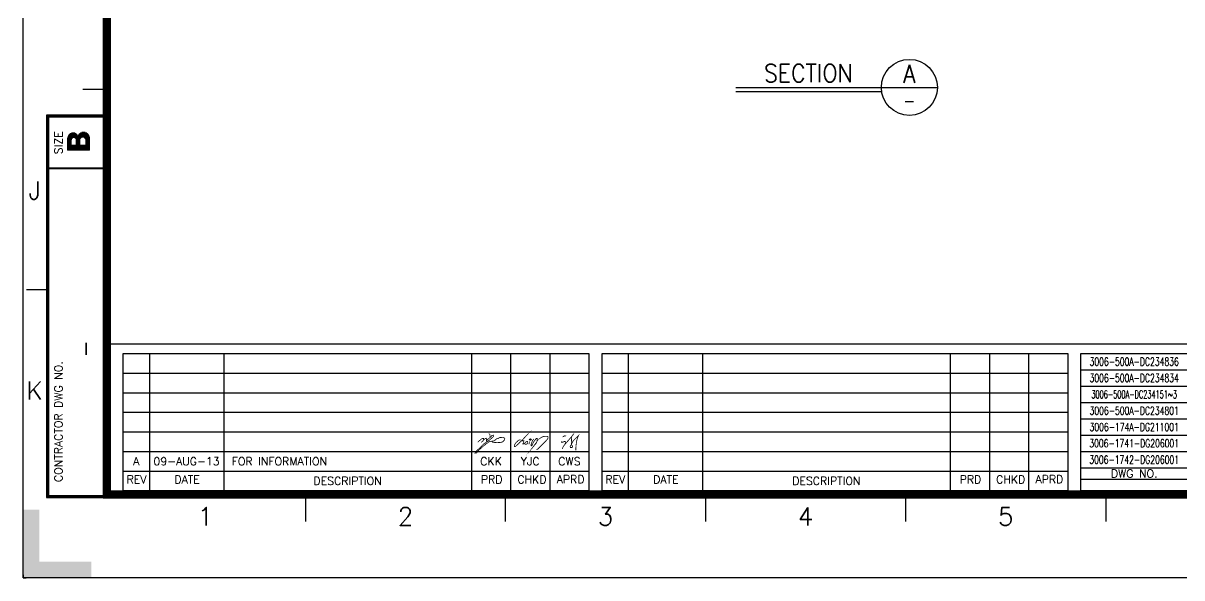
# Model space of a CAD drawing. Header units: metres. Extents: x 151392 to 252312, y -135713 to -64433.
# Drawn here: x 151392 to 186138, y -135713 to -119092 of the extents above; entities that cross this region are included whole.
import ezdxf
from ezdxf.enums import TextEntityAlignment as Align

# ---------------------------------------------------------------- set-up
doc = ezdxf.new("R2010")
doc.units = ezdxf.units.M
doc.header["$LTSCALE"] = 1200
doc.layers.get('0').update_dxf_attribs({"color": 9})
for name, color, linetype in [('CTEXTO', 7, 'Continuous'), ('ETBLKA', 7, 'Continuous'), ('FORMAT', 2, 'Continuous'), ('TEXT', 7, 'Continuous')]:
    doc.layers.add(name, color=color, linetype=linetype)
doc.styles.add('ROMANS', font='romans.shx', dxfattribs={"width": 0.8, "height": 360, "bigfont": 'ghs.shx'})
doc.styles.add('ROS3', font='romans.shx')

# ---------------------------------------------------------------- blocks, each defined once
blk = doc.blocks.new('Offshore_HEC')
at = {"lineweight": 25}
for p, q in [((20, 574), (20, 20)), ((20.13, 573.88), (20.13, 20.12)), ((20.25, 573.76), (20.25, 20.25)), ((20.37, 573.64), (20.37, 20.38)), ((20.5, 573.52), (20.5, 20.5)), ((20.63, 573.4), (20.63, 20.62)), ((20.75, 573.28), (20.75, 20.75)), ((20.87, 573.16), (20.87, 20.88)), ((21, 573.04), (21, 21)), ((21.13, 572.8), (21.13, 21.12)), ((21.25, 572.92), (21.25, 21.25)), ((21.37, 572.68), (21.37, 21.38)), ((21.5, 572.56), (21.5, 21.5)), ((21.63, 572.44), (21.63, 21.62)), ((21.75, 572.32), (21.75, 21.75)), ((14.87, 122), (20.87, 122)), ((20.61, 118.25), (20.61, 118.13)), ((20.63, 118.49), (20.62, 118.37)), ((20.63, 115.53), (5.87, 115.53)), ((5.87, 115.53), (5.87, 20.04)), ((5.99, 20.16), (5.99, 115.41)), ((5.99, 115.41), (20.63, 115.41)), ((20.62, 115.29), (6.12, 115.29)), ((6.12, 115.29), (6.12, 20.29)), ((6.25, 20.42), (6.25, 115.17)), ((6.25, 115.17), (20.61, 115.17)), ((20.61, 115.05), (6.37, 115.05)), ((6.37, 115.05), (6.37, 20.54)), ((16.51, 110.13), (11.21, 110.13)), ((13.64, 110.28), (11.27, 110.28)), ((13.56, 110.43), (11.37, 110.43)), ((13.47, 110.58), (11.47, 110.58)), ((13.36, 110.73), (11.59, 110.73)), ((13.15, 110.88), (11.76, 110.88)), ((12.91, 111.03), (12.11, 111.03)), ((16.47, 110.28), (13.71, 110.28)), ((16.44, 110.43), (13.79, 110.43)), ((16.33, 110.58), (13.86, 110.58)), ((16.22, 110.73), (13.97, 110.73)), ((16.11, 110.88), (14.15, 110.88)), ((15.89, 111.03), (14.34, 111.03)), ((15.53, 111.18), (14.65, 111.18)), ((12.01, 109.83), (11.1, 109.83)), ((12.17, 109.68), (11.1, 109.68)), ((12.01, 109.68), (11.1, 109.68)), ((12.09, 109.53), (11.1, 109.53)), ((12.01, 109.53), (11.1, 109.53)), ((12.04, 109.38), (11.1, 109.38)), ((12.01, 109.38), (11.1, 109.38)), ((12.01, 109.23), (11.1, 109.23)), ((12.01, 109.23), (11.1, 109.23)), ((12.01, 109.08), (11.1, 109.08)), ((12.01, 109.08), (11.1, 109.08)), ((12.01, 108.93), (11.1, 108.93)), ((12.01, 108.93), (11.1, 108.93)), ((12.01, 108.78), (11.1, 108.78)), ((12.01, 108.78), (11.1, 108.78)), ((12.01, 108.63), (11.1, 108.63)), ((12.01, 108.63), (11.1, 108.63)), ((12.01, 108.48), (11.1, 108.48)), ((12.01, 108.48), (11.1, 108.48)), ((12.01, 108.33), (11.1, 108.33)), ((12.01, 108.33), (11.1, 108.33)), ((12.01, 108.18), (11.1, 108.18)), ((12.01, 108.18), (11.1, 108.18)), ((12.01, 108.03), (11.1, 108.03)), ((12.01, 108.03), (11.1, 108.03)), ((16.6, 107.88), (11.1, 107.88)), ((16.6, 107.73), (11.1, 107.73)), ((16.6, 107.58), (11.1, 107.58)), ((16.6, 107.43), (11.1, 107.43)), ((16.6, 107.28), (11.1, 107.28)), ((16.6, 107.13), (11.1, 107.13)), ((12.31, 109.83), (11.13, 109.83)), ((14.55, 109.98), (11.17, 109.98)), ((14.37, 109.83), (12.97, 109.83)), ((14.27, 109.68), (13.15, 109.68)), ((14.21, 109.53), (13.21, 109.53)), ((14.17, 109.38), (13.25, 109.38)), ((14.13, 109.83), (13.27, 109.83)), ((14.13, 109.68), (13.27, 109.68)), ((14.13, 109.53), (13.27, 109.53)), ((14.13, 109.38), (13.27, 109.38)), ((14.13, 109.23), (13.27, 109.23)), ((14.13, 109.23), (13.27, 109.23)), ((14.13, 109.08), (13.27, 109.08)), ((14.13, 109.08), (13.27, 109.08)), ((14.13, 108.93), (13.27, 108.93)), ((14.13, 108.93), (13.27, 108.93)), ((14.13, 108.78), (13.27, 108.78)), ((14.13, 108.78), (13.27, 108.78)), ((14.13, 108.63), (13.27, 108.63)), ((14.13, 108.63), (13.27, 108.63)), ((14.13, 108.48), (13.27, 108.48)), ((14.13, 108.48), (13.27, 108.48)), ((14.13, 108.33), (13.27, 108.33)), ((14.13, 108.33), (13.27, 108.33)), ((14.13, 108.18), (13.27, 108.18)), ((14.13, 108.18), (13.27, 108.18)), ((14.13, 108.03), (13.27, 108.03)), ((14.13, 108.03), (13.27, 108.03)), ((16.55, 109.98), (15.22, 109.98)), ((16.57, 109.83), (15.43, 109.83)), ((16.59, 109.68), (15.55, 109.68)), ((16.59, 109.53), (15.59, 109.53)), ((16.6, 109.83), (15.66, 109.83)), ((16.6, 109.68), (15.66, 109.68)), ((16.6, 109.53), (15.66, 109.53)), ((16.6, 109.38), (15.66, 109.38)), ((16.6, 109.38), (15.66, 109.38)), ((16.6, 109.23), (15.66, 109.23)), ((16.6, 109.23), (15.66, 109.23)), ((16.6, 109.08), (15.66, 109.08)), ((16.6, 109.08), (15.66, 109.08)), ((16.6, 108.93), (15.66, 108.93)), ((16.6, 108.93), (15.66, 108.93)), ((16.6, 108.78), (15.66, 108.78)), ((16.6, 108.78), (15.66, 108.78)), ((16.6, 108.63), (15.66, 108.63)), ((16.6, 108.63), (15.66, 108.63)), ((16.6, 108.48), (15.66, 108.48)), ((16.6, 108.33), (15.66, 108.33)), ((16.6, 108.33), (15.66, 108.33)), ((16.6, 108.18), (15.66, 108.18)), ((16.6, 108.18), (15.66, 108.18)), ((16.6, 108.03), (15.66, 108.03)), ((16.6, 108.03), (15.66, 108.03)), ((16.6, 106.98), (11.1, 106.98)), ((0.87, 72), (5.87, 72)), ((21.75, 58.46), (819.32, 58.46)), ((31.54, 56.02), (31.54, 21.75)), ((50.11, 56.02), (50.11, 21.75)), ((112.03, 56.02), (112.03, 21.75)), ((121.82, 56.02), (121.82, 21.75)), ((131.61, 56.02), (131.61, 21.75)), ((151.19, 56.02), (151.19, 21.75)), ((169.76, 56.02), (169.76, 21.75)), ((231.67, 56.02), (231.67, 21.75)), ((241.46, 56.02), (241.46, 21.75)), ((251.25, 56.02), (251.25, 21.75)), ((25.01, 51.13), (141.4, 51.13)), ((144.66, 51.12), (261.05, 51.12)), ((264.31, 51.94), (439.8, 51.94)), ((264.31, 47.86), (439.8, 47.86)), ((25.01, 46.23), (141.4, 46.23)), ((144.66, 46.23), (261.05, 46.23)), ((264.31, 43.78), (439.8, 43.78)), ((25.01, 41.33), (141.4, 41.33)), ((144.66, 41.33), (261.05, 41.33)), ((264.31, 39.7), (439.8, 39.7)), ((25.01, 36.44), (141.4, 36.44)), ((144.66, 36.44), (261.05, 36.44)), ((264.31, 35.62), (439.8, 35.62)), ((25.01, 31.54), (141.4, 31.54)), ((144.66, 31.54), (261.05, 31.54)), ((264.31, 31.54), (439.8, 31.54)), ((25.01, 26.65), (141.4, 26.65)), ((144.66, 26.65), (261.05, 26.65)), ((264.31, 27.46), (439.8, 27.46)), ((20.62, 23.53), (20.62, 23.66)), ((20.62, 23.28), (20.62, 23.4)), ((264.31, 24.62), (439.8, 24.62)), ((6.12, 20.29), (20.62, 20.29)), ((20.62, 20.42), (6.25, 20.42)), ((6.37, 20.54), (20.62, 20.54)), ((20.37, 20.38), (820.64, 20.38)), ((20.5, 20.5), (820.52, 20.5)), ((20.63, 20.62), (820.4, 20.62)), ((20.75, 20.75), (820.28, 20.75)), ((20.87, 20.88), (820.16, 20.88)), ((21, 21), (820.04, 21)), ((21.13, 21.12), (819.92, 21.12)), ((21.25, 21.25), (819.8, 21.25)), ((21.37, 21.38), (819.68, 21.38)), ((21.5, 21.5), (819.56, 21.5)), ((21.63, 21.62), (819.44, 21.62)), ((21.75, 21.75), (819.32, 21.75)), ((5.87, 20.04), (20.62, 20.04)), ((20.62, 20.16), (5.99, 20.16)), ((20, 20), (821, 20)), ((20.13, 20.12), (820.88, 20.12)), ((20.25, 20.25), (820.76, 20.25)), ((70.54, 20.07), (70.54, 14.07)), ((120.54, 14.07), (120.54, 20.07)), ((170.54, 20.07), (170.54, 14.07)), ((220.54, 14.07), (220.54, 20.07)), ((270.54, 20.07), (270.54, 14.07))]:
    blk.add_line(p, q, dxfattribs=at)
for points in [[(0, 0), (0, 594), (841, 594), (841, 0)], [(264.31, 21.74), (264.31, 56.02), (439.8, 56.02), (439.8, 21.74)]]:
    blk.add_lwpolyline(points, close=True, dxfattribs=at)
at = {"lineweight": 20}
for points in [[(16.6, 106.83), (11.1, 106.83), (11.1, 109.73), (11.23, 110.21), (11.5, 110.64), (11.71, 110.86), (11.93, 110.99), (12.28, 111.07), (12.71, 111.07), (12.89, 111.04), (13.33, 110.78), (13.49, 110.56), (13.67, 110.21), (13.91, 110.7), (14.45, 111.12), (14.91, 111.26), (15.26, 111.26), (15.74, 111.12), (16.09, 110.91), (16.44, 110.42), (16.57, 109.92), (16.6, 109.35), (16.6, 106.83)], [(15.66, 108.01), (14.13, 108.01), (14.13, 109.22), (14.19, 109.48), (14.32, 109.78), (14.48, 109.94), (14.81, 110.08), (15.09, 110.02), (15.31, 109.94), (15.53, 109.73), (15.66, 109.35), (15.66, 108.01)], [(13.27, 108.01), (12.01, 108.01), (12.01, 109.24), (12.07, 109.48), (12.2, 109.73), (12.41, 109.92), (12.71, 109.94), (12.93, 109.86), (13.14, 109.7), (13.22, 109.48), (13.27, 109.24), (13.27, 108.01)], [(5.87, 102.16), (20.12, 102.16), (20.12, 102.28), (5.87, 102.28), (5.87, 102.41), (20.12, 102.41)]]:
    blk.add_lwpolyline(points, dxfattribs=at)
at = {"lineweight": 25}
for points in [[(141.4, 21.75), (25.01, 21.75), (25.01, 56.02), (141.4, 56.02)], [(141.4, 56.02), (141.4, 21.75)], [(261.05, 21.75), (144.66, 21.75), (144.66, 56.02), (261.05, 56.02)], [(261.05, 56.02), (261.05, 21.75)]]:
    blk.add_lwpolyline(points, dxfattribs=at)
at = {"lineweight": 9}
for points in [[(0, 17), (4, 17), (0, 0), (4, 4)], [(4, 4), (17, 4), (0, 0), (17, 0)]]:
    blk.add_solid(points, dxfattribs=at)
at = {"layer": 'ETBLKA'}
for p, q in [((0, 0.71), (0, 0)), ((0, 0), (0.71, 0))]:
    blk.add_line(p, q, dxfattribs=at)
at = {"lineweight": 20, "style": 'ROMANS'}
for s, p in [('SIZE', (9.82, 108.65)), ('CONTRACTOR DWG NO.', (9.82, 39))]:
    blk.add_text(s, height=2, rotation=90, dxfattribs=at).set_placement(p, align=Align.CENTER)
for s, p in [('J', (2.87, 94.5)), ('K', (2.87, 44.5)), ('1', (45.54, 13.07)), ('2', (95.54, 13.07)), ('3', (145.54, 13.07)), ('4', (195.54, 13.07)), ('5', (245.54, 13.07))]:
    blk.add_text(s, height=4.5, dxfattribs=at).set_placement(p, align=Align.CENTER)
at = {"lineweight": -3, "style": 'ROMANS'}
for s, p in [('DWG NO.', (277.64, 26.04)), ('DESCRIPTION', (81.07, 24.2)), ('DESCRIPTION', (200.72, 24.2))]:
    blk.add_text(s, height=2, dxfattribs=at).set_placement(p, align=Align.MIDDLE_CENTER)
for s, p in [('REV', (28.33, 23.56)), ('DATE', (40.97, 23.56)), ('PRD', (117.08, 23.56)), ('CHKD', (127.14, 23.56)), ('APRD', (136.81, 23.61)), ('REV', (147.98, 23.56)), ('DATE', (160.61, 23.56)), ('PRD', (236.73, 23.56)), ('CHKD', (246.78, 23.56)), ('APRD', (256.46, 23.61))]:
    blk.add_text(s, height=2, dxfattribs=at).set_placement(p, align=Align.CENTER)
at = {"layer": 'TEXT', "color": 7, "style": 'ROMANS'}
blk.add_text('-', height=3.9, rotation=90, dxfattribs=at).set_placement((15.43, 57.21), align=Align.MIDDLE)
blk = doc.blocks.new('A$C32B145BB')
at = {"layer": 'TEXT', "style": 'ROMANS'}
for s, width, p in [('3006-500A-DC234836', 0.7, (2000, -306)), ('STEEL WORKS STANDARD DETAILS FOR DS COMBINATION (GB)', 0.6, (8581, -306)), ('3006-500A-DC234935', 0.6, (15213, -306)), ('STEEL WORKS STANDARD DETAILS FOR DS CONNECTION (GB)', 0.6, (21743, -306)), ('3006-500A-DC234834', 0.7, (2000, -918)), ('STEEL WORKS STANDARD DETAILS FOR SS COMBINATION (GB)', 0.6, (8581, -918)), ('3006-500A-DC234934', 0.6, (15213, -918)), ('STEEL WORKS STANDARD DETAILS FOR SSE CONNECTION (GB)', 0.6, (21743, -918)), ('3006-500A-DC234151~3', 0.6, (2000, -1530)), ('STEEL WORKS STANDARD DETAILS FOR FIREPROOFING', 0.7, (8581, -1530)), ('3006-500A-DC234932', 0.6, (15213, -1530)), ('STEEL WORKS STANDARD DETAILS FOR SS CONNECTION (GB)', 0.6, (21743, -1530)), ('3006-500A-DC234801', 0.7, (2000, -2142)), ('STEEL WORKS GENERAL NOTES FOR STEEL STRUCTURE(GB)', 0.65, (8581, -2142)), ('3006-500A-DC234928~29', 0.6, (15213, -2142)), ('STEEL WORKS STANDARD DETAILS FOR EMS CONNECTION (GB)', 0.6, (21743, -2142)), ('3006-174A-DG211001', 0.7, (2000, -2754)), ('OVERALL PLOT PLAN VACCUM DISTILLATION UNIT', 0.7, (8581, -2754)), ('3006-500A-DC234923~24', 0.6, (15213, -2754)), ('STEEL WORKS STANDARD DETAILS FOR EMT CONNECTION (GB)', 0.6, (21743, -2754)), ('3006-1741-DG206001', 0.7, (2000, -3365)), ('PLOT PLAN UNIT 74(TRAIN-1) VACCUM DISTILLATION UNIT', 0.65, (8581, -3365)), ('3006-500A-DC234921~22', 0.6, (15213, -3365)), ('STEEL WORKS STANDARD DETAILS FOR EM CONNECTION (GB)', 0.6, (21743, -3365)), ('3006-1742-DG206001', 0.7, (2000, -3977)), ('PLOT PLAN UNIT 74(TRAIN-2) VACCUM DISTILLATION UNIT', 0.65, (8581, -3977)), ('3006-500A-DC234837', 0.6, (15213, -3977)), ('STEEL WORKS STANDARD DETAILS FOR SR AND ARL CONNECTION (GB)', 0.55, (21743, -3977))]:
    blk.add_text(s, height=300, dxfattribs=dict(at, width=width)).set_placement(p, align=Align.MIDDLE_CENTER)

msp = doc.modelspace()

# ---------------------------------------------------------------- hatches: boundary and pattern name
at = {"layer": 'CTEXTO'}
msp.add_hatch(color=256, dxfattribs=at).paths.add_polyline_path([(166580.3, -131570.1, 1), (166621.8, -131570.1, 1)])

# ---------------------------------------------------------------- linework, layer by layer
at = {"layer": 'CTEXTO', "const_width": 24, "flags": 128}
for points in [[(166331.4, -131582.6), (166287.9, -131579.4), (166241.2, -131592.2), (166209.1, -131629.2), (166173.6, -131659.8), (166136.6, -131712.9), (166118.9, -131751.5), (166118.9, -131783.6), (166152.7, -131783.6), (166194.6, -131741.8), (166249.3, -131691.9), (166284.7, -131653.3), (166370, -131577.8), (166416.7, -131518.3), (166448.8, -131487.7), (166356.7, -131589.5), (166278.4, -131660.2), (166265.4, -131674.4), (166248.3, -131692.9), (166292.2, -131647.7), (166331.7, -131612.1), (166384.6, -131602.3), (166408.6, -131606.7), (166387.4, -131672.1), (166371.3, -131712.2), (166372.3, -131709.7), (166406.1, -131695.1), (166437.7, -131674.6), (166442.4, -131715.6), (166475.6, -131715.6), (166521.4, -131684.1), (166524.6, -131649.4), (166519.8, -131625.7), (166497.7, -131625.7), (166475.6, -131639.9), (166458.2, -131647.8), (166437.7, -131674.6)], [(165020.7, -131650.4), (165079.5, -131598.8), (165111.1, -131574.4), (165131.1, -131555.8), (165151.2, -131544.3), (165179.9, -131535.7), (165195.7, -131535.7), (165195.7, -131535.7), (165198.6, -131567.2), (165197.1, -131588.7), (165169.9, -131618.8), (165149.8, -131636), (165129.7, -131653.2), (165129.7, -131653.2), (165174.7, -131613.6), (165187.5, -131599.4), (165197.5, -131582.8), (165227.2, -131557.2), (165244.5, -131540), (165274.6, -131530), (165274.6, -131530), (165274.6, -131530), (165284.6, -131550), (165288.9, -131567.2), (165287.5, -131585.9), (165286.1, -131604.5), (165314.7, -131573), (165343.4, -131548.6), (165369.2, -131525.7), (165385, -131518.5), (165403.7, -131495.6), (165423.7, -131478.4), (165446.7, -131449.7), (165469.6, -131444), (165488.3, -131439.7), (165488.3, -131439.7), (165488.3, -131439.7), (165501.2, -131471.2), (165501.2, -131471.2), (165449.6, -131521.4), (165372.1, -131588.7), (165314.7, -131624.6), (165253.1, -131669), (165192.8, -131710.6), (165151.2, -131755), (165113.9, -131796.6), (165052.3, -131852.5), (164999.2, -131894), (164967.6, -131927), (164951.8, -131951.4), (164943.2, -131975.8), (164943.2, -131975.8), (164990, -131973.4), (165004.5, -131949.3), (165025.4, -131910.7), (165060.8, -131881.7), (165125.2, -131827), (165163.8, -131791.7), (165184.7, -131769.1), (165220.2, -131745), (165257.2, -131712.8), (165281.3, -131691.9), (165334.4, -131661.4), (165358.6, -131638.9), (165397.2, -131626), (165427.8, -131621.2), (165500.2, -131614.7), (165524.3, -131601.9), (165559.7, -131571.3), (165596.7, -131544), (165637, -131537.5), (165683.7, -131508.6), (165748, -131505.4), (165802.7, -131505.4), (165834.9, -131547.2), (165817.2, -131590.6), (165768.9, -131642.1), (165691.7, -131656.6), (165608, -131661.4), (165530.8, -131656.6), (165472.8, -131653.3), (165443.9, -131619.7)], [(165355.3, -131386.4), (165394, -131429.8), (165391.9, -131510.1)], [(166704.6, -131548.4), (166665.1, -131605.2), (166647.8, -131647.8), (166628.8, -131695.1), (166622.5, -131751.9), (166643, -131759.8), (166674.6, -131690.4), (166701.4, -131639.9), (166744.1, -131579.9), (166774.1, -131537.3), (166805.7, -131538.9), (166807.3, -131575.2), (166800.9, -131630.4), (166767.8, -131688.8), (166690.4, -131780.4), (166797.5, -131636.6), (166868.8, -131545.2), (166943.1, -131497.9), (166999.9, -131477.3), (167112.1, -131471), (167131, -131488.4), (167132.6, -131524.7), (167105.7, -131570.5), (166951, -131728.3), (166816.7, -131862.4), (166783.6, -131865.6)], [(166570.4, -131624.1), (166570.4, -131666.7), (166556.2, -131710.9)], [(167527.2, -131619.7), (167533.6, -131651.6), (167588.7, -131643.9), (167624.2, -131626.2), (167648.5, -131626.2), (167653.3, -131663.3), (167638.8, -131713.4), (167593.5, -131771.6), (167553.1, -131849.2), (167593.5, -131771.6), (167638.8, -131713.4), (167840.9, -131479.1), (167908.9, -131390.2), (167840.9, -131479.1), (167828, -131726.4), (167798.9, -131753.8), (167795.7, -131784.5), (167803.7, -131807.2), (167840.9, -131808.8), (167865.2, -131797.5), (167865.2, -131774.8), (167852.3, -131744.1), (167828, -131726.4), (167870, -131632.6), (167902.4, -131590.6), (167959, -131537.3), (168004.3, -131488.8), (168044.7, -131451.6), (168007.5, -131542.1), (167984.9, -131642.3), (167973.5, -131728), (167967.1, -131803.9), (167963.8, -131896)], [(167569.3, -131490.4), (167632.3, -131454.9), (167674.4, -131466.2)]]:
    msp.add_lwpolyline(points, dxfattribs=at)
at = {"layer": 'CTEXTO', "flags": 128}
msp.add_lwpolyline([(166580.3, -131570.1, -1), (166621.8, -131570.1, -1)], format="xyb", close=True, dxfattribs=at)
at = {"layer": 'FORMAT'}
for p, q in [((172758.5, -121015.7), (178808.7, -121015.7)), ((172758.5, -121135.7), (177137.3, -121135.7))]:
    msp.add_line(p, q, dxfattribs=at)
msp.add_circle((177968.7, -121015.7), 840, dxfattribs=at)

# ---------------------------------------------------------------- block references
at = {"xscale": 0.8, "yscale": 0.8, "zscale": 0.8}
msp.add_blockref('A$C32B145BB', (183109.1, -128990.6), dxfattribs=at)
at = {"layer": 'ETBLKA', "xscale": 120, "yscale": 120, "zscale": 120}
msp.add_blockref('Offshore_HEC', (151392.1, -135712.6), dxfattribs=at)

# ---------------------------------------------------------------- texts
at = {"layer": 'CTEXTO', "color": 7, "style": 'ROMANS'}
for s, p in [('A', (154785.3, -132221)), ('09-AUG-13', (156291.2, -132221)), ('CKK', (165422.6, -132221)), ('YJC', (166597.5, -132221)), ('CWS', (167772.3, -132221))]:
    msp.add_text(s, height=240, dxfattribs=at).set_placement(p, align=Align.MIDDLE)
msp.add_text('FOR INFORMATION', height=240, dxfattribs=at).set_placement((157645.5, -132221), align=Align.MIDDLE_LEFT)
at = {"layer": 'FORMAT', "width": 0.9}
for s, height, style, p in [('SECTION', 540, 'ROMANS', (174938.7, -120859.7)), ('A', 540, 'ROMANS', (177968.7, -120878.2)), ('-', 360, 'ROS3', (177968.7, -121596.1))]:
    msp.add_text(s, height=height, dxfattribs=dict(at, style=style)).set_placement(p, align=Align.CENTER)

doc.saveas('drawing.dxf')
